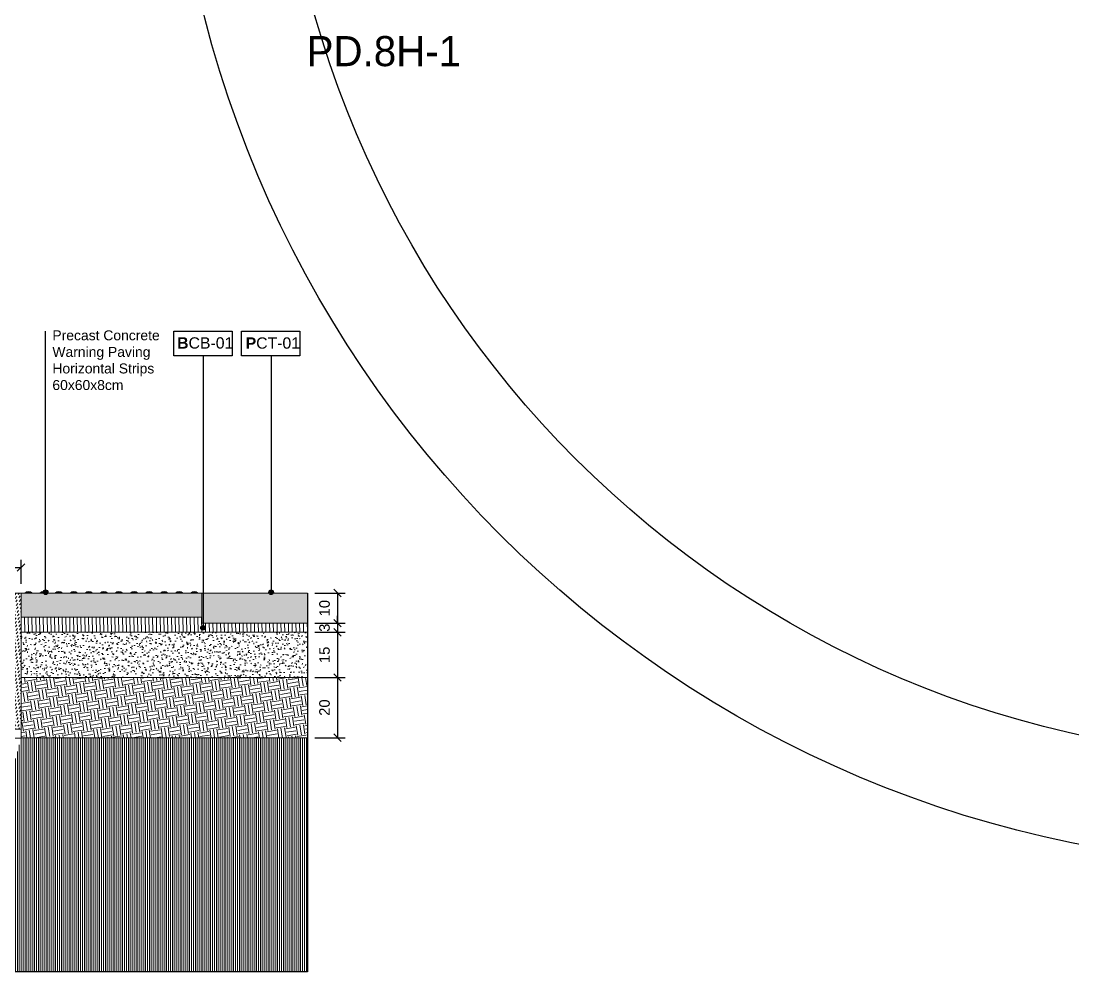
# Model space of a CAD drawing. Header units: metres. Extents: x -325 to 301, y -147 to 149.
# Drawn here: x 92.331 to 95.822, y 47.781 to 50.937 of the extents above; entities that cross this region are included whole.
import ezdxf

# ---------------------------------------------------------------- set-up
doc = ezdxf.new("R2010")
doc.units = ezdxf.units.M
doc.layers.get('Defpoints').update_dxf_attribs({"lineweight": 13})
doc.layers.add('-aux', color=50, linetype='Continuous', plot=False)
doc.layers.add('-AUX_MON', color=3, linetype='Continuous', plot=False)
for name, color, linetype, true_color in [('0-TX-1_25', 7, 'Continuous', 0x3f4f7f), ('3-TR-paviment fluix', 7, 'Continuous', 0xe6e6e6), ('3-TR-paviment fort', 7, 'Continuous', 0xd1d1d1)]:
    doc.layers.add(name, color=color, linetype=linetype, true_color=true_color)
for name, color, linetype, lineweight, true_color in [('03-TR-Paviment_08_Natural Stone Bleachers', 7, 'Continuous', 5, 0xafad9d), ('3-TR sorra granitica', 7, 'Continuous', 0, 0xf2dac9), ('3-TR tot_u', 7, 'Continuous', 5, 0x787878)]:
    doc.layers.add(name, color=color, linetype=linetype, lineweight=lineweight, true_color=true_color)
for name, color, linetype, lineweight in [('1-CM', 7, 'Continuous', 0), ('3-TR Seleccionat', 44, 'Continuous', 0), ('3-TR Tot-u', 37, 'Continuous', 0)]:
    doc.layers.add(name, color=color, linetype=linetype, lineweight=lineweight)
for name, color, linetype in [('1-SECCIÓ', 1, 'Continuous'), ('A-KEYPLAN_HATCH', 7, 'Continuous'), ('A_TEXT_2', 7, 'Continuous')]:
    doc.layers.add(name, color=color, linetype=linetype)
doc.styles.get("Standard").update_dxf_attribs({"font": 'arial.ttf'})
doc.styles.add('x-llegenda materials$0$ENGRAVERS', font='TT0586M.TTF')
doc.dimstyles.new('ISO-25', dxfattribs={"dimtxt": 0.1, "dimasz": 0.1, "dimexe": 0.1, "dimexo": 0.1, "dimgap": 0.1, "dimtad": 1, "dimdec": 0, "dimlfac": 100, "dimzin": 9, "dimtxsty": 'Standard', "dimblk": 'OBLIQUE', "dimcen": 0.1, "dimadec": 0, "dimazin": 0, "dimtfac": 1, "dimtdec": 0, "dimtmove": 0, "dimatfit": 3, "dimldrblk": 'OBLIQUE', "dimfxl": 1, "dimarcsym": 0})

# ---------------------------------------------------------------- blocks, each defined once
blk = doc.blocks.new('*U1805')
at = {"layer": '3-TR-paviment fort'}
blk.add_hatch(color=256, dxfattribs=at).paths.add_polyline_path([(0.02499999999999999, 0), (0.05, 0, 0.4000000000000008)])
blk.add_lwpolyline([(0.025, 0), (0.05, 0)])
blk.add_arc((0.03750000000000001, -0.01312499999999997), 0.01812499999999998, 46.39718102729632, 133.6028189727037)
blk = doc.blocks.new('*U1806')
at = {"color": 0, "linetype": 'ByBlock', "lineweight": -2, "transparency": 16777216}
for p in [(0, 0.0799999999999983), (0.05000000000000001, 0.0799999999999983), (0.1, 0.0799999999999983), (0.15, 0.0799999999999983), (0.2, 0.0799999999999983), (0.25, 0.0799999999999983), (0.3, 0.0799999999999983), (0.35, 0.0799999999999983), (0.4000000000000001, 0.0799999999999983), (0.45, 0.0799999999999983), (0.5, 0.0799999999999983), (0.55, 0.0799999999999983)]:
    blk.add_blockref('*U1805', p, dxfattribs=at)
blk = doc.blocks.new('Warning Surface 600x600x80')
at = {"layer": '3-TR-paviment fort'}
blk.add_hatch(color=256, dxfattribs=at).paths.add_polyline_path([(0, 0.0799999999999983), (0.5999999623043877, 0.08000015726119614), (0.6000000376956081, 0), (0.0002378696360452182, 0.0005940877276771062)])
blk.add_lwpolyline([(0, 0.0799999999999983), (0.5999999999999943, 0.0799999999999983)])
at = {"layer": '1-CM'}
blk.add_lwpolyline([(0.5999999999999943, 0.0799999999999983), (0, 0.0799999999999983), (0, 0), (0.5999999999999943, 0)], close=True, dxfattribs=at)
blk.add_blockref('*U1806', (-0.0125, 0))
blk = doc.blocks.new('_Oblique')
at = {"color": 0, "lineweight": -2}
blk.add_line((-0.499999999995058, -0.4999999998130015), (0.500000000028669, 0.500000000163238), dxfattribs=at)
blk = doc.blocks.new('*D2190')
at = {"layer": '0-TX-1_25', "color": 0, "lineweight": -2, "transparency": 16777216}
for p, q in [((91.53128717473405, 49.06350621437534), (91.53128717473405, 49.14843672909589)), ((92.33128717538543, 49.06915880428959), (92.33128717538543, 49.14843672909589)), ((91.53128717473405, 49.12343672909589), (92.33128717538543, 49.12343672909589))]:
    blk.add_line(p, q, dxfattribs=at)
at = {"layer": 'Defpoints', "color": 0, "transparency": 16777216}
for p in [(92.33128717538543, 49.12343672909589), (92.33128717538543, 49.04415880428959), (91.53128717473405, 49.03850621437534)]:
    blk.add_point(p, dxfattribs=at)
at = {"layer": '0-TX-1_25', "color": 0, "lineweight": -2, "transparency": 16777216, "xscale": 0.025, "yscale": 0.025, "zscale": 0.025, "rotation": 180}
blk.add_blockref('_Oblique', (91.53128717473405, 49.12343672909589), dxfattribs=at)
at = {"layer": '0-TX-1_25', "color": 0, "lineweight": -2, "transparency": 16777216, "xscale": 0.025, "yscale": 0.025, "zscale": 0.025}
blk.add_blockref('_Oblique', (92.33128717538543, 49.12343672909589), dxfattribs=at)
at = {"layer": '0-TX-1_25', "color": 0, "transparency": 16777216, "insert": (91.93128717505974, 49.16630678366615), "char_height": 0.035, "attachment_point": 5}
blk.add_mtext('80', dxfattribs=at)
blk = doc.blocks.new('PCB01')
at = {"layer": 'A-KEYPLAN_HATCH'}
blk.add_lwpolyline([(0.001000000058910488, 0.005476596608769535), (0.01387479844414347, 0.005476596608314788), (0.01387479844414347, 1.153344086901598e-10), (0.001000000058910488, 1.155620044102079e-10)], close=True, dxfattribs=at)
at = {"layer": 'A_TEXT_2', "insert": (0.0002022692309870955, 0.004087061294895111), "char_height": 0.0025, "attachment_point": 1}
blk.add_mtext_dynamic_manual_height_columns('\\pi0.00171;{\\fArial|b1|i0|c0|p34;P}CT-01', width=0.01456192034901793, gutter_width=0.015, heights=[0], dxfattribs=at)
blk = doc.blocks.new('hatch keyplan 2')
at = {"layer": 'A-KEYPLAN_HATCH'}
blk.add_lwpolyline([(0, 0.005476596624248486), (0.012874798693294, 0.005476596623793739), (0.012874798693294, -2.273736754432321e-13), (0, 0)], close=True, dxfattribs=at)
blk = doc.blocks.new('hatch keyplan')
at = {"layer": 'A-KEYPLAN_HATCH'}
blk.add_blockref('hatch keyplan 2', (1.430579833341536, 0.8521467901477053), dxfattribs=at)
blk = doc.blocks.new('B-CB01')
at = {"layer": 'A-KEYPLAN_HATCH'}
blk.add_blockref('hatch keyplan', (-1.430579833341536, -0.8521467901477052), dxfattribs=at)
at = {"layer": 'A_TEXT_2', "insert": (-0.0007977308478921419, 0.004105509799023688), "char_height": 0.0025, "attachment_point": 1}
blk.add_mtext_dynamic_manual_height_columns('\\pi0.00152;{\\fArial|b1|i0|c0|p34;B}CB-01', width=0.01456192034901793, gutter_width=0.015, heights=[0], dxfattribs=at)
blk = doc.blocks.new('POINT')
at = {"layer": '0-TX-1_25'}
h = blk.add_hatch(dxfattribs=at)
h.set_pattern_fill('ANGLE', color=256)
h.set_pattern_definition([(0, (-83.74681484067048, -12.72584030761209), (0, 6.985), [5.08, -1.905]), (90, (-83.74681484067048, -12.72584030761209), (-6.985, 4.277078946022131e-16), [5.08, -1.905])])
edge = h.paths.add_edge_path()
edge.add_arc((0, 0), 0.0075, 0, 360)
h = blk.add_hatch(color=256, dxfattribs=at)
h.dxf.hatch_style = 1
edge = h.paths.add_edge_path()
edge.add_arc((0, 0), 0.0075, 0, 360)
blk.add_circle((0, 0), 0.0075, dxfattribs=at)
blk = doc.blocks.new('*D2200')
at = {"layer": '0-TX-1_25', "color": 0, "lineweight": -2, "transparency": 16777216}
for p, q in [((93.30628717491055, 49.03850621448923), (93.4062355821616, 49.03850621448923)), ((93.3812355821616, 49.03850621448923), (93.3812355821616, 48.93850621448923)), ((93.30628717494136, 48.93850621448923), (93.4062355821616, 48.93850621448923))]:
    blk.add_line(p, q, dxfattribs=at)
at = {"layer": 'Defpoints', "color": 0, "transparency": 16777216}
for p in [(93.28128717491055, 49.03850621448923), (93.28128717494135, 48.93850621448923), (93.3812355821616, 48.93850621448923)]:
    blk.add_point(p, dxfattribs=at)
at = {"layer": '0-TX-1_25', "color": 0, "lineweight": -2, "transparency": 16777216, "xscale": 0.025, "yscale": 0.025, "zscale": 0.025}
for p, rotation in [((93.3812355821616, 49.03850621448923), 90), ((93.3812355821616, 48.93850621448923), 270)]:
    blk.add_blockref('_Oblique', p, dxfattribs=dict(at, rotation=rotation))
at = {"layer": '0-TX-1_25', "color": 0, "transparency": 16777216, "insert": (93.33836552759134, 48.98850621448918), "char_height": 0.035, "attachment_point": 5, "rotation": 90}
blk.add_mtext('10', dxfattribs=at)
blk = doc.blocks.new('*D2201')
at = {"layer": '0-TX-1_25', "color": 0, "lineweight": -2, "transparency": 16777216}
for p, q in [((93.30628717491055, 48.93850621448923), (93.40623558216132, 48.93850621448923)), ((93.38123558216131, 48.93850621448923), (93.38123558216131, 48.96350621448923)), ((93.38123558216131, 48.93850621448923), (93.38123558216131, 48.90850621448923)), ((93.3062871749506, 48.90850621448923), (93.40623558216132, 48.90850621448923)), ((93.38123558216131, 48.90850621448923), (93.38123558216131, 48.88350621448923))]:
    blk.add_line(p, q, dxfattribs=at)
at = {"layer": 'Defpoints', "color": 0, "transparency": 16777216}
for p in [(93.28128717491055, 48.93850621448923), (93.28128717495059, 48.90850621448923), (93.38123558216131, 48.90850621448923)]:
    blk.add_point(p, dxfattribs=at)
at = {"layer": '0-TX-1_25', "color": 0, "lineweight": -2, "transparency": 16777216, "xscale": 0.025, "yscale": 0.025, "zscale": 0.025}
for p, rotation in [((93.38123558216131, 48.93850621448923), 270), ((93.38123558216131, 48.90850621448923), 90)]:
    blk.add_blockref('_Oblique', p, dxfattribs=dict(at, rotation=rotation))
at = {"layer": '0-TX-1_25', "color": 0, "transparency": 16777216, "insert": (93.33835359034686, 48.92350621448919), "char_height": 0.035, "attachment_point": 5, "rotation": 90}
blk.add_mtext('3', dxfattribs=at)
blk = doc.blocks.new('*D2202')
at = {"layer": '0-TX-1_25', "color": 0, "lineweight": -2, "transparency": 16777216}
for p, q in [((93.3062871749506, 48.90850621448923), (93.40623558216166, 48.90850621448923)), ((93.38123558216165, 48.90850621448923), (93.38123558216165, 48.75850621448923)), ((93.30628717499683, 48.75850621448923), (93.40623558216166, 48.75850621448923))]:
    blk.add_line(p, q, dxfattribs=at)
at = {"layer": 'Defpoints', "color": 0, "transparency": 16777216}
for p in [(93.28128717495059, 48.90850621448923), (93.28128717499682, 48.75850621448923), (93.38123558216165, 48.75850621448923)]:
    blk.add_point(p, dxfattribs=at)
at = {"layer": '0-TX-1_25', "color": 0, "lineweight": -2, "transparency": 16777216, "xscale": 0.025, "yscale": 0.025, "zscale": 0.025}
for p, rotation in [((93.38123558216165, 48.90850621448923), 90), ((93.38123558216165, 48.75850621448923), 270)]:
    blk.add_blockref('_Oblique', p, dxfattribs=dict(at, rotation=rotation))
at = {"layer": '0-TX-1_25', "color": 0, "transparency": 16777216, "insert": (93.33836552759139, 48.83350621448918), "char_height": 0.035, "attachment_point": 5, "rotation": 90}
blk.add_mtext('15', dxfattribs=at)
blk = doc.blocks.new('*D2203')
at = {"layer": '0-TX-1_25', "color": 0, "lineweight": -2, "transparency": 16777216}
for p, q in [((93.30628717499683, 48.75850621445844), (93.40623558216166, 48.75850621445844)), ((93.38123558216165, 48.75850621445844), (93.38123558216165, 48.55850621448923)), ((93.30628717485575, 48.55850621448923), (93.40623558216166, 48.55850621448923))]:
    blk.add_line(p, q, dxfattribs=at)
at = {"layer": 'Defpoints', "color": 0, "transparency": 16777216}
for p in [(93.28128717499682, 48.75850621445844), (93.28128717485575, 48.55850621448923), (93.38123558216165, 48.55850621448923)]:
    blk.add_point(p, dxfattribs=at)
at = {"layer": '0-TX-1_25', "color": 0, "lineweight": -2, "transparency": 16777216, "xscale": 0.025, "yscale": 0.025, "zscale": 0.025}
for p, rotation in [((93.38123558216165, 48.75850621445844), 90), ((93.38123558216165, 48.55850621448923), 270)]:
    blk.add_blockref('_Oblique', p, dxfattribs=dict(at, rotation=rotation))
at = {"layer": '0-TX-1_25', "color": 0, "transparency": 16777216, "insert": (93.33836552759139, 48.65850621447379), "char_height": 0.035, "attachment_point": 5, "rotation": 90}
blk.add_mtext('20', dxfattribs=at)

msp = doc.modelspace()

# ---------------------------------------------------------------- hatches: boundary and pattern name
at = {"layer": '03-TR-Paviment_08_Natural Stone Bleachers'}
h = msp.add_hatch(dxfattribs=at)
h.set_pattern_fill('DASH', color=256, scale=0.00261084835718732, angle=232.4264095978814, style=0, double=1)
h.set_pattern_definition([(232.4264095978813, (-60.72145553676717, -72.78083128687115), (0.001515234766007776, -0.01162470695600292), [0.008289443534069732, -0.008289443534069732])])
h.paths.add_polyline_path([(91.53128717496688, 49.03850621437534), (91.53144994010461, 48.58693179150758), (92.33128717466334, 48.58678902818573), (92.33128717473403, 49.03850621437534)])
at = {"layer": '3-TR Seleccionat'}
h = msp.add_hatch(dxfattribs=at)
h.set_pattern_fill('ANSI31', color=256, scale=0.002, angle=45, style=0)
h.set_pattern_definition([(90, (56.39713713828027, -2.993129699220717), (-0.006350000000000001, 0), [])])
h.paths.add_polyline_path([(91.40569037950567, 48.10850621437537), (90.2812871750693, 48.10850621437536), (90.28128717529785, 47.78135360073725), (93.28128717529785, 47.78135166320344), (93.2812871750584, 48.5585062144892), (92.33128717473593, 48.55678902911703), (92.20827042220105, 48.10850621437537)])
at = {"layer": '3-TR sorra granitica'}
h = msp.add_hatch(dxfattribs=at)
h.set_pattern_fill('LINE', color=256, scale=0.09999999999999998, angle=55.57343513601558, style=0)
h.set_pattern_definition([(91.21990737476328, (114.2434528143398, 257.5851148753947), (-0.01249716683374971, -0.0002661223955746656), [])])
h.paths.add_polyline_path([(93.28128717494593, 48.9085062145239), (93.28128717494593, 48.9385062145239), (93.2512871747137, 48.9385062146379), (92.93128717472152, 48.9385062145662), (92.93128717472152, 48.9585062146379), (92.63128717471369, 48.9585062146379), (92.33128717471368, 48.9585062146379), (92.33134348661719, 48.90850621463789), (93.26321836723389, 48.90850621463789)])
at = {"layer": '3-TR Tot-u'}
h = msp.add_hatch(dxfattribs=at)
h.set_pattern_fill('EARTH', color=256, scale=0.005, angle=-80.8247561036608)
h.set_pattern_definition([(279.1752438963392, (13.20895450308112, -0.6720158246599439), (0.03640645211205976, -0.02628108149624554), [0.03175, -0.03175]), (279.1752438963392, (13.22070841563267, -0.6701173176694795), (0.03640645211205976, -0.02628108149624554), [0.03175, -0.03175]), (279.1752438963392, (13.23246232818423, -0.668218810679015), (0.03640645211205976, -0.02628108149624554), [0.03175, -0.03175]), (9.175243896339197, (13.23701313469824, -0.6715039458660428), (0.02628108149624554, 0.03640645211205976), [0.03175, -0.03175]), (9.175243896339197, (13.2389116416887, -0.6832578584176048), (0.02628108149624554, 0.03640645211205976), [0.03175, -0.03175]), (9.175243896339197, (13.24081014867917, -0.6950117709691597), (0.02628108149624554, 0.03640645211205976), [0.03175, -0.03175])])
h.paths.add_polyline_path([(92.33128717469492, 48.75850621463789), (92.33128717462688, 48.558506215177), (93.28128717502756, 48.55850621480998), (93.28128717502756, 48.75850621480998)])
at = {"layer": '3-TR tot_u'}
h = msp.add_hatch(dxfattribs=at)
h.set_pattern_fill('AR-CONC', color=256, scale=0.0002499999999999999, angle=89.87048134202021)
h.set_pattern_definition([(75.41695197797043, (264946.0713499834, -740260.6333926077), (0.04284795172403537, 0.01594944472755196), [0.004762499999999999, -0.05238749999999999]), (20.41695197797046, (264946.0713499834, -740260.6333926077), (-0.02845855137763264, 0.03935939414724973), [0.003809999999999997, -0.04191014604249996]), (125.8683966779704, (264946.0749206348, -740260.6320634916), (0.01438940107351414, 0.05530883706469188), [0.0040475022, -0.04452256114999999]), (71.60115197797045, (264946.0658991135, -740260.6219218617), (0.06572137981541108, 0.01959369718738596), [0.007143749999999997, -0.07858124999999996]), (122.0525095879704, (264946.0713758877, -740260.6202890497), (0.02705737822507253, 0.08134294012680093), [0.006071255784999998, -0.06678390203999997]), (16.60110314797053, (264946.0658991135, -740260.6219218617), (0.02705737822942286, 0.08134294012549442), [0.005714991767499993, -0.0628649329799999]), (46.41695197797047, (264946.0729972039, -740260.6220641128), (0.04520796253905954, -0.006823380619356305), [0.004762499999999999, -0.05238749999999998]), (351.4169519779705, (264946.0729972039, -740260.6220641128), (-0.00580845153210837, 0.04822142147489171), [0.003809999999999998, -0.04190999999999998]), (96.86839697797038, (264946.0767645343, -740260.6226327278), (0.03939951082860791, 0.0413980410339251), [0.004047502199999996, -0.04452248439999996]), (62.91695197797046, (264946.0713499834, -740260.6333926077), (-0.008375392975975268, 0.01942411315357754), [0, -0.04140199999999999, 0, -0.04254499999999999, 0, -0.04206874999999999]), (32.91695197797038, (264946.0713499834, -740260.6333926077), (0.004338583853524007, 0.02979077238761931), [0, -0.02425699999999999, 0, -0.04044949999999999, 0, -0.01603375]), (352.9169519779705, (264946.0585601016, -740260.639470328), (0.03123133691457915, 0.01325538927636775), [0, -0.01587499999999999, 0, -0.04952999999999998, 0, -0.06572249999999998]), (342.9169519779704, (264946.0528247287, -740260.642195763), (0.03071960056721838, 0.02163570411410398), [0, -0.02063749999999999, 0, -0.03289299999999998, 0, -0.04667249999999998])])
h.paths.add_polyline_path([(92.3312871746636, 48.90850621463789), (92.33128717469492, 48.75850621463789), (93.28128717497367, 48.75850621480998), (93.28128717497367, 48.90850621480998)])
at = {"layer": '3-TR-paviment fluix'}
msp.add_hatch(color=256, dxfattribs=at).paths.add_polyline_path([(92.93128717563707, 49.03848487425265), (93.28128717491052, 49.0385062144892), (93.28128717491052, 48.93850621448919), (92.93128717472152, 48.9385062145662)])

# ---------------------------------------------------------------- linework, layer by layer
at = {"layer": '-aux'}
msp.add_lwpolyline([(93.28128717529782, 47.78135360161962), (90.28128717529785, 47.78135360065894)], dxfattribs=at)
at = {"layer": '-AUX_MON'}
for radius in [3.750292897099825, 3.395208781140674]:
    msp.add_circle((96.57283492101351, 51.88381626414841), radius, dxfattribs=at)
at = {"layer": '0-TX-1_25'}
for points in [[(92.41284652210732, 49.04122779770354), (92.41284652210732, 49.90775993934095)], [(92.93505252062465, 49.82561098998234), (92.93505252062465, 48.92307281533233)], [(93.1610736444587, 49.82561098997728), (93.1610736444587, 49.04122779770354)]]:
    msp.add_lwpolyline(points, dxfattribs=at)
at = {"layer": '1-CM'}
for points in [[(91.53128717473405, 49.03850621437534), (91.53144999156217, 48.58678902818571), (92.33128717466334, 48.58678902818573), (92.33128717473403, 49.03850621437534), (91.53128717473405, 49.03850621437534)], [(93.28128717491052, 48.9085062144892), (92.3312871747184, 48.90850621463789)], [(93.28128717488704, 48.7585062144892), (92.33128717469492, 48.75850621463789)], [(92.33128717477976, 48.58678902818571), (92.33128717461761, 48.55678902911703), (91.58128717333705, 48.5567890272544), (91.52854425948024, 48.55678902818571), (91.52854425948024, 48.55678902818571), (91.53144999156217, 48.58678902818571), (91.5829256038711, 48.58754311832598), (92.33128717477976, 48.58678902818573)], [(93.28128717485572, 48.5585062144892), (92.3312871746636, 48.55850621463789)]]:
    msp.add_lwpolyline(points, dxfattribs=at)
msp.add_lwpolyline([(92.93128717472152, 48.9585062143769), (92.93128717472152, 49.0385062143769), (93.28128717491052, 49.0385062144892), (93.28128717491052, 48.9385062144892), (92.93128717472152, 48.9385062145662)], close=True, dxfattribs=at)
at = {"layer": '1-SECCIÓ'}
msp.add_line((93.28128717491052, 49.0385062144892), (93.28128717529785, 47.78135360073725), dxfattribs=at)

# ---------------------------------------------------------------- block references
at = {"layer": '0-TX-1_25'}
for p in [(92.41284652210732, 49.04122779770354), (93.1610736444587, 49.04122779770354), (92.93505252062465, 48.92307281533233)]:
    msp.add_blockref('POINT', p, dxfattribs=at)
at = {"layer": '1-CM'}
msp.add_blockref('Warning Surface 600x600x80', (92.33128717472152, 48.9585062143769), dxfattribs=at)
at = {"layer": 'A-KEYPLAN_HATCH'}
for name, p, xscale, yscale, zscale in [('B-CB01', (92.83849153042496, 49.82561098998404), 15, 15, 15), ('PCB01', (93.04783699214903, 49.82561099006557), 14.99999999999007, 14.99999999999007, 14.99999999999007)]:
    msp.add_blockref(name, p, dxfattribs=dict(at, xscale=xscale, yscale=yscale, zscale=zscale))

# ---------------------------------------------------------------- texts
at = {"layer": '-aux', "insert": (93.27876927784034, 50.88680320801791), "char_height": 0.1, "width": 19.21009939306024, "attachment_point": 1, "style": 'x-llegenda materials$0$ENGRAVERS'}
msp.add_mtext('PD.8H-1', dxfattribs=at)
at = {"layer": '0-TX-1_25', "insert": (92.43529671812072, 49.91027495215373), "char_height": 0.033, "attachment_point": 1}
msp.add_mtext_dynamic_manual_height_columns('Precast Concrete Warning Paving\\PHorizontal Strips 60x60x8cm', width=0.5140735017147051, gutter_width=12.5, heights=[0], dxfattribs=at)

# ---------------------------------------------------------------- dimensions: what is measured, and where the dimension line sits
at = {"layer": '0-TX-1_25'}
dim = msp.add_linear_dim(base=(92.33128717538543, 49.12343672909589), p1=(91.53128717473405, 49.03850621437534), p2=(92.33128717538543, 49.04415880428959), dimstyle='ISO-25', override={"dimtxt": 0.035, "dimasz": 0.025, "dimexe": 0.025, "dimexo": 0.025, "dimgap": 0.025, "dimblk1": 'Oblique', "dimblk2": 'Oblique', "dimsah": 1, "dimfxl": 0.1, "dimfxlon": 1, "dimarcsym": 1}, dxfattribs=at)
dim.commit()
dim.dimension.update_dxf_attribs({"geometry": '*D2190', "text_midpoint": (91.93128717505974, 49.16630678366615)})
for base, p1, p2, picture, middle in [((93.3812355821616, 48.93850621448923), (93.28128717491052, 49.0385062144892), (93.28128717494133, 48.9385062144892), '*D2200', (93.33836552759134, 48.98850621448918)), ((93.38123558216165, 48.75850621448923), (93.28128717495056, 48.9085062144892), (93.28128717499679, 48.7585062144892), '*D2202', (93.33836552759139, 48.83350621448918)), ((93.38123558216165, 48.55850621448923), (93.28128717499679, 48.75850621445841), (93.28128717485572, 48.5585062144892), '*D2203', (93.33836552759139, 48.65850621447379))]:
    dim = msp.add_linear_dim(base=base, p1=p1, p2=p2, angle=90, dimstyle='ISO-25', override={"dimtxt": 0.035, "dimasz": 0.025, "dimexe": 0.025, "dimexo": 0.025, "dimgap": 0.025, "dimblk1": 'Oblique', "dimblk2": 'Oblique', "dimsah": 1, "dimfxl": 0.1, "dimfxlon": 1, "dimarcsym": 1}, dxfattribs=at)
    dim.commit()
    dim.dimension.update_dxf_attribs({"geometry": picture, "text_midpoint": middle})
dim = msp.add_linear_dim(base=(93.38123558216131, 48.90850621448923), p1=(93.28128717491052, 48.9385062144892), p2=(93.28128717495056, 48.9085062144892), angle=90, dimstyle='ISO-25', override={"dimtxt": 0.035, "dimasz": 0.025, "dimexe": 0.025, "dimexo": 0.025, "dimgap": 0.025, "dimblk1": 'Oblique', "dimblk2": 'Oblique', "dimsah": 1, "dimfxl": 0.1, "dimfxlon": 1, "dimarcsym": 1}, dxfattribs=at)
dim.commit()
dim.dimension.update_dxf_attribs({"geometry": '*D2201', "text_midpoint": (93.38123558216131, 48.92350621448919), "dimtype": 160})

doc.saveas('drawing.dxf')
